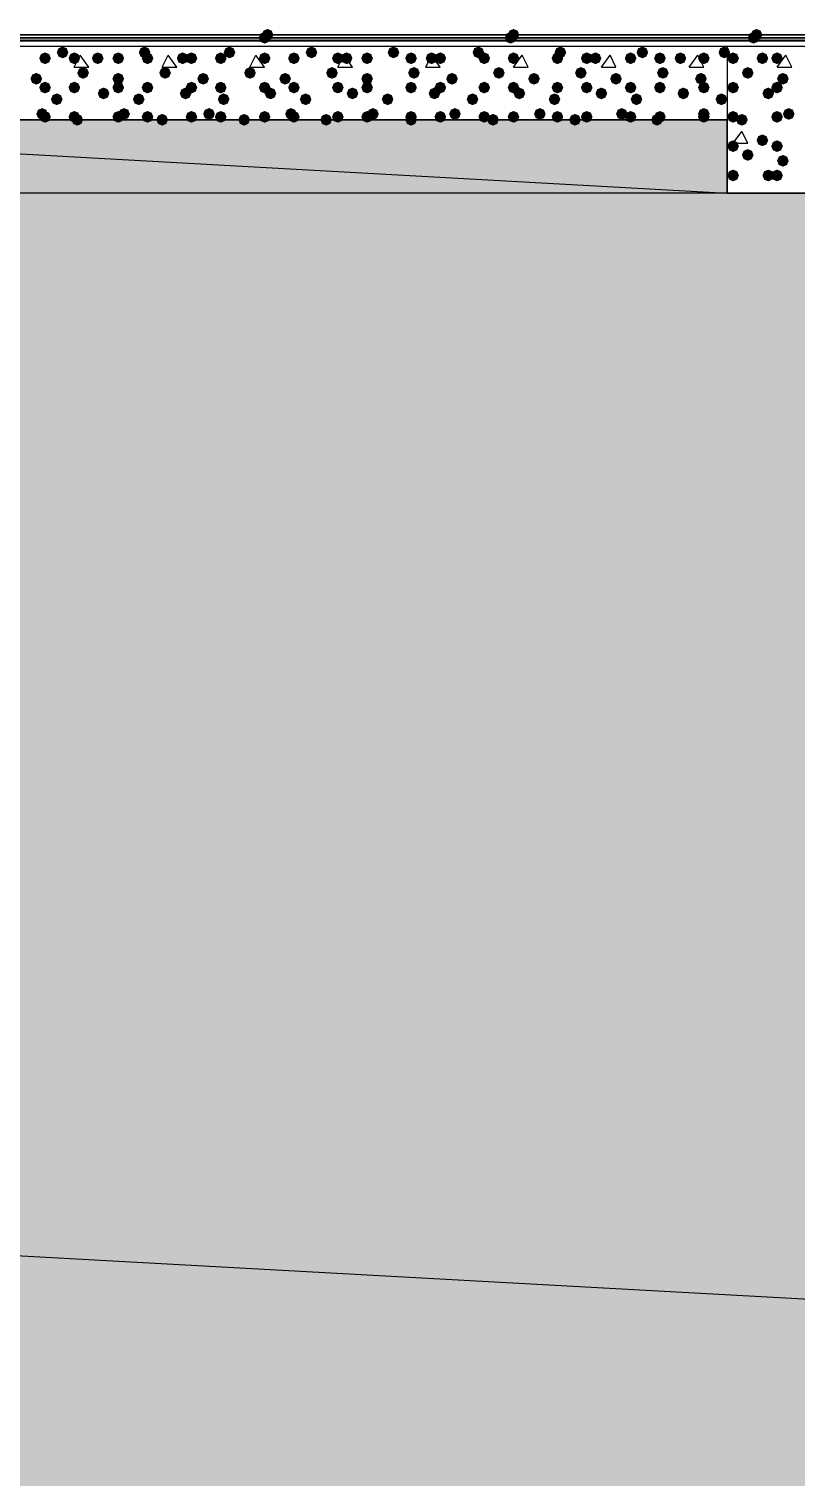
# Model space of a CAD drawing. Header units: millimetres. Extents: x 0 to 420, y 0 to 297.
# Drawn here: x 311.93 to 323.02, y 205.52 to 226.44 of the extents above; entities that cross this region are included whole.
import ezdxf

# ---------------------------------------------------------------- set-up
doc = ezdxf.new("R2010")
doc.units = ezdxf.units.MM
doc.layers.get('0').update_dxf_attribs({"linetype": 'CONTINUOUS'})

msp = doc.modelspace()

# ---------------------------------------------------------------- hatches: boundary and pattern name
at = {"true_color": 0x0000fe}
for points in [[(315.425667, 226.314), (315.400796, 226.254204), (315.341, 226.229333), (315.281204, 226.254204), (315.256333, 226.314), (315.281204, 226.373796), (315.341, 226.398667), (315.400796, 226.373796)], [(315.425667, 226.314), (315.400796, 226.254204), (315.341, 226.229333), (315.281204, 226.254204), (315.256333, 226.314), (315.281204, 226.373796), (315.341, 226.398667), (315.400796, 226.373796)], [(315.425667, 226.314), (315.400796, 226.254204), (315.341, 226.229333), (315.281204, 226.254204), (315.256333, 226.314), (315.281204, 226.373796), (315.341, 226.398667), (315.400796, 226.373796)], [(315.468, 226.356333), (315.443129, 226.296537), (315.383333, 226.271667), (315.323538, 226.296537), (315.298667, 226.356333), (315.323537, 226.416129), (315.383333, 226.441), (315.443129, 226.416129)], [(318.981667, 226.314), (318.956796, 226.254204), (318.897, 226.229333), (318.837204, 226.254204), (318.812333, 226.314), (318.837204, 226.373796), (318.897, 226.398667), (318.956796, 226.373796)], [(318.981667, 226.314), (318.956796, 226.254204), (318.897, 226.229333), (318.837204, 226.254204), (318.812333, 226.314), (318.837204, 226.373796), (318.897, 226.398667), (318.956796, 226.373796)], [(318.981667, 226.314), (318.956796, 226.254204), (318.897, 226.229333), (318.837204, 226.254204), (318.812333, 226.314), (318.837204, 226.373796), (318.897, 226.398667), (318.956796, 226.373796)], [(319.024, 226.356333), (318.999129, 226.296537), (318.939333, 226.271667), (318.879537, 226.296537), (318.854667, 226.356333), (318.879537, 226.416129), (318.939333, 226.441), (318.999129, 226.416129)], [(322.495333, 226.314), (322.470463, 226.254204), (322.410667, 226.229333), (322.350871, 226.254204), (322.326, 226.314), (322.350871, 226.373796), (322.410667, 226.398667), (322.470462, 226.373796)], [(322.495333, 226.314), (322.470463, 226.254204), (322.410667, 226.229333), (322.350871, 226.254204), (322.326, 226.314), (322.350871, 226.373796), (322.410667, 226.398667), (322.470462, 226.373796)], [(322.495333, 226.314), (322.470463, 226.254204), (322.410667, 226.229333), (322.350871, 226.254204), (322.326, 226.314), (322.350871, 226.373796), (322.410667, 226.398667), (322.470462, 226.373796)], [(322.537667, 226.356333), (322.512796, 226.296537), (322.453, 226.271667), (322.393204, 226.296537), (322.368333, 226.356333), (322.393204, 226.416129), (322.453, 226.441), (322.512796, 226.416129)]]:
    msp.add_hatch(color=0, dxfattribs=at).paths.add_polyline_path(points, flags=0)
at = {"true_color": 0x000007}
h = msp.add_hatch(color=0, dxfattribs=at)
h.paths.add_polyline_path([(32.342667, 226.271667), (32.342667, 226.314)], flags=0)
h.paths.add_polyline_path([(32.342667, 226.271667), (32.342667, 226.314), (380.788333, 226.271667)], flags=0)
h.paths.add_polyline_path([(32.342667, 226.314), (380.788333, 226.271667), (380.788333, 226.314)], flags=0)
at = {"true_color": 0x000008}
for points in [[(312.504667, 226.102333), (312.479796, 226.042537), (312.42, 226.017667), (312.360204, 226.042537), (312.335333, 226.102333), (312.360204, 226.162129), (312.42, 226.187), (312.479796, 226.162129)], [(313.69, 226.102333), (313.665129, 226.042537), (313.605333, 226.017667), (313.545538, 226.042537), (313.520667, 226.102333), (313.545537, 226.162129), (313.605333, 226.187), (313.665129, 226.162129)], [(314.917667, 226.102333), (314.892796, 226.042537), (314.833, 226.017667), (314.773204, 226.042537), (314.748333, 226.102333), (314.773204, 226.162129), (314.833, 226.187), (314.892796, 226.162129)], [(316.103, 226.102333), (316.078129, 226.042537), (316.018333, 226.017667), (315.958538, 226.042537), (315.933667, 226.102333), (315.958537, 226.162129), (316.018333, 226.187), (316.078129, 226.162129)], [(317.288333, 226.102333), (317.263462, 226.042537), (317.203667, 226.017667), (317.143871, 226.042537), (317.119, 226.102333), (317.143871, 226.162129), (317.203667, 226.187), (317.263462, 226.162129)], [(318.516, 226.102333), (318.491129, 226.042537), (318.431333, 226.017667), (318.371537, 226.042537), (318.346667, 226.102333), (318.371537, 226.162129), (318.431333, 226.187), (318.491129, 226.162129)], [(319.701333, 226.102333), (319.676462, 226.042537), (319.616667, 226.017667), (319.556871, 226.042537), (319.532, 226.102333), (319.556871, 226.162129), (319.616667, 226.187), (319.676462, 226.162129)], [(320.886667, 226.102333), (320.861796, 226.042537), (320.802, 226.017667), (320.742204, 226.042537), (320.717333, 226.102333), (320.742204, 226.162129), (320.802, 226.187), (320.861796, 226.162129)], [(322.072, 226.102333), (322.047129, 226.042537), (321.987333, 226.017667), (321.927538, 226.042537), (321.902667, 226.102333), (321.927537, 226.162129), (321.987333, 226.187), (322.047129, 226.162129)], [(312.250667, 226.017667), (312.225796, 225.957871), (312.166, 225.933), (312.106204, 225.957871), (312.081333, 226.017667), (312.106204, 226.077462), (312.166, 226.102333), (312.225796, 226.077463)], [(312.674, 226.017667), (312.649129, 225.957871), (312.589333, 225.933), (312.529537, 225.957871), (312.504667, 226.017667), (312.529537, 226.077462), (312.589333, 226.102333), (312.649129, 226.077463)], [(313.012667, 226.017667), (312.987796, 225.957871), (312.928, 225.933), (312.868204, 225.957871), (312.843333, 226.017667), (312.868204, 226.077462), (312.928, 226.102333), (312.987796, 226.077463)], [(313.309, 226.017667), (313.284129, 225.957871), (313.224333, 225.933), (313.164537, 225.957871), (313.139667, 226.017667), (313.164537, 226.077462), (313.224333, 226.102333), (313.284129, 226.077463)], [(313.732333, 226.017667), (313.707462, 225.957871), (313.647667, 225.933), (313.587871, 225.957871), (313.563, 226.017667), (313.587871, 226.077462), (313.647667, 226.102333), (313.707462, 226.077463)], [(314.240333, 226.017667), (314.215463, 225.957871), (314.155667, 225.933), (314.095871, 225.957871), (314.071, 226.017667), (314.095871, 226.077462), (314.155667, 226.102333), (314.215462, 226.077463)], [(314.367333, 226.017667), (314.342462, 225.957871), (314.282667, 225.933), (314.222871, 225.957871), (314.198, 226.017667), (314.222871, 226.077462), (314.282667, 226.102333), (314.342462, 226.077463)], [(314.790667, 226.017667), (314.765796, 225.957871), (314.706, 225.933), (314.646204, 225.957871), (314.621333, 226.017667), (314.646204, 226.077462), (314.706, 226.102333), (314.765796, 226.077463)], [(315.425667, 226.017667), (315.400796, 225.957871), (315.341, 225.933), (315.281204, 225.957871), (315.256333, 226.017667), (315.281204, 226.077462), (315.341, 226.102333), (315.400796, 226.077463)], [(315.425667, 226.017667), (315.400796, 225.957871), (315.341, 225.933), (315.281204, 225.957871), (315.256333, 226.017667), (315.281204, 226.077462), (315.341, 226.102333), (315.400796, 226.077463)], [(315.849, 226.017667), (315.824129, 225.957871), (315.764333, 225.933), (315.704538, 225.957871), (315.679667, 226.017667), (315.704537, 226.077462), (315.764333, 226.102333), (315.824129, 226.077463)], [(316.484, 226.017667), (316.459129, 225.957871), (316.399333, 225.933), (316.339538, 225.957871), (316.314667, 226.017667), (316.339537, 226.077462), (316.399333, 226.102333), (316.459129, 226.077463)], [(316.611, 226.017667), (316.586129, 225.957871), (316.526333, 225.933), (316.466537, 225.957871), (316.441667, 226.017667), (316.466537, 226.077462), (316.526333, 226.102333), (316.586129, 226.077463)], [(316.907333, 226.017667), (316.882462, 225.957871), (316.822667, 225.933), (316.762871, 225.957871), (316.738, 226.017667), (316.762871, 226.077462), (316.822667, 226.102333), (316.882462, 226.077463)], [(317.542333, 226.017667), (317.517462, 225.957871), (317.457667, 225.933), (317.397871, 225.957871), (317.373, 226.017667), (317.397871, 226.077462), (317.457667, 226.102333), (317.517462, 226.077463)], [(317.838667, 226.017667), (317.813796, 225.957871), (317.754, 225.933), (317.694204, 225.957871), (317.669333, 226.017667), (317.694204, 226.077462), (317.754, 226.102333), (317.813796, 226.077463)], [(317.965667, 226.017667), (317.940796, 225.957871), (317.881, 225.933), (317.821204, 225.957871), (317.796333, 226.017667), (317.821204, 226.077462), (317.881, 226.102333), (317.940796, 226.077463)], [(318.600667, 226.017667), (318.575796, 225.957871), (318.516, 225.933), (318.456204, 225.957871), (318.431333, 226.017667), (318.456204, 226.077462), (318.516, 226.102333), (318.575796, 226.077463)], [(319.024, 226.017667), (318.999129, 225.957871), (318.939333, 225.933), (318.879537, 225.957871), (318.854667, 226.017667), (318.879537, 226.077462), (318.939333, 226.102333), (318.999129, 226.077463)], [(319.024, 226.017667), (318.999129, 225.957871), (318.939333, 225.933), (318.879537, 225.957871), (318.854667, 226.017667), (318.879537, 226.077462), (318.939333, 226.102333), (318.999129, 226.077463)], [(319.659, 226.017667), (319.634129, 225.957871), (319.574333, 225.933), (319.514537, 225.957871), (319.489667, 226.017667), (319.514537, 226.077462), (319.574333, 226.102333), (319.634129, 226.077463)], [(320.082333, 226.017667), (320.057462, 225.957871), (319.997667, 225.933), (319.937871, 225.957871), (319.913, 226.017667), (319.937871, 226.077462), (319.997667, 226.102333), (320.057462, 226.077463)], [(320.209333, 226.017667), (320.184463, 225.957871), (320.124667, 225.933), (320.064871, 225.957871), (320.04, 226.017667), (320.064871, 226.077462), (320.124667, 226.102333), (320.184462, 226.077463)], [(320.717333, 226.017667), (320.692462, 225.957871), (320.632667, 225.933), (320.572871, 225.957871), (320.548, 226.017667), (320.572871, 226.077462), (320.632667, 226.102333), (320.692462, 226.077463)], [(321.140667, 226.017667), (321.115796, 225.957871), (321.056, 225.933), (320.996204, 225.957871), (320.971333, 226.017667), (320.996204, 226.077462), (321.056, 226.102333), (321.115796, 226.077463)], [(321.437, 226.017667), (321.412129, 225.957871), (321.352333, 225.933), (321.292537, 225.957871), (321.267667, 226.017667), (321.292537, 226.077462), (321.352333, 226.102333), (321.412129, 226.077463)], [(321.775667, 226.017667), (321.750796, 225.957871), (321.691, 225.933), (321.631204, 225.957871), (321.606333, 226.017667), (321.631204, 226.077462), (321.691, 226.102333), (321.750796, 226.077463)], [(312.123667, 225.721333), (312.098796, 225.661537), (312.039, 225.636667), (311.979204, 225.661537), (311.954333, 225.721333), (311.979204, 225.781129), (312.039, 225.806), (312.098796, 225.781129)], [(312.801, 225.806), (312.776129, 225.746204), (312.716333, 225.721333), (312.656538, 225.746204), (312.631667, 225.806), (312.656537, 225.865796), (312.716333, 225.890667), (312.776129, 225.865796)], [(313.309, 225.721333), (313.284129, 225.661537), (313.224333, 225.636667), (313.164537, 225.661537), (313.139667, 225.721333), (313.164537, 225.781129), (313.224333, 225.806), (313.284129, 225.781129)], [(313.986333, 225.806), (313.961462, 225.746204), (313.901667, 225.721333), (313.841871, 225.746204), (313.817, 225.806), (313.841871, 225.865796), (313.901667, 225.890667), (313.961462, 225.865796)], [(314.536667, 225.721333), (314.511796, 225.661537), (314.452, 225.636667), (314.392204, 225.661537), (314.367333, 225.721333), (314.392204, 225.781129), (314.452, 225.806), (314.511796, 225.781129)], [(315.214, 225.806), (315.189129, 225.746204), (315.129333, 225.721333), (315.069537, 225.746204), (315.044667, 225.806), (315.069537, 225.865796), (315.129333, 225.890667), (315.189129, 225.865796)], [(315.722, 225.721333), (315.697129, 225.661537), (315.637333, 225.636667), (315.577538, 225.661537), (315.552667, 225.721333), (315.577537, 225.781129), (315.637333, 225.806), (315.697129, 225.781129)], [(316.399333, 225.806), (316.374462, 225.746204), (316.314667, 225.721333), (316.254871, 225.746204), (316.23, 225.806), (316.254871, 225.865796), (316.314667, 225.890667), (316.374462, 225.865796)], [(316.907333, 225.721333), (316.882462, 225.661537), (316.822667, 225.636667), (316.762871, 225.661537), (316.738, 225.721333), (316.762871, 225.781129), (316.822667, 225.806), (316.882462, 225.781129)], [(317.584667, 225.806), (317.559796, 225.746204), (317.5, 225.721333), (317.440204, 225.746204), (317.415333, 225.806), (317.440204, 225.865796), (317.5, 225.890667), (317.559796, 225.865796)], [(318.135, 225.721333), (318.110129, 225.661537), (318.050333, 225.636667), (317.990538, 225.661537), (317.965667, 225.721333), (317.990537, 225.781129), (318.050333, 225.806), (318.110129, 225.781129)], [(318.812333, 225.806), (318.787462, 225.746204), (318.727667, 225.721333), (318.667871, 225.746204), (318.643, 225.806), (318.667871, 225.865796), (318.727667, 225.890667), (318.787462, 225.865796)], [(319.320333, 225.721333), (319.295462, 225.661537), (319.235667, 225.636667), (319.175871, 225.661537), (319.151, 225.721333), (319.175871, 225.781129), (319.235667, 225.806), (319.295462, 225.781129)], [(319.997667, 225.806), (319.972796, 225.746204), (319.913, 225.721333), (319.853204, 225.746204), (319.828333, 225.806), (319.853204, 225.865796), (319.913, 225.890667), (319.972796, 225.865796)], [(320.505667, 225.721333), (320.480796, 225.661537), (320.421, 225.636667), (320.361204, 225.661537), (320.336333, 225.721333), (320.361204, 225.781129), (320.421, 225.806), (320.480796, 225.781129)], [(321.183, 225.806), (321.158129, 225.746204), (321.098333, 225.721333), (321.038537, 225.746204), (321.013667, 225.806), (321.038537, 225.865796), (321.098333, 225.890667), (321.158129, 225.865796)], [(321.733333, 225.721333), (321.708463, 225.661537), (321.648667, 225.636667), (321.588871, 225.661537), (321.564, 225.721333), (321.588871, 225.781129), (321.648667, 225.806), (321.708462, 225.781129)], [(312.250667, 225.594333), (312.225796, 225.534538), (312.166, 225.509667), (312.106204, 225.534538), (312.081333, 225.594333), (312.106204, 225.654129), (312.166, 225.679), (312.225796, 225.654129)], [(312.674, 225.594333), (312.649129, 225.534538), (312.589333, 225.509667), (312.529537, 225.534538), (312.504667, 225.594333), (312.529537, 225.654129), (312.589333, 225.679), (312.649129, 225.654129)], [(313.097333, 225.509667), (313.072462, 225.449871), (313.012667, 225.425), (312.952871, 225.449871), (312.928, 225.509667), (312.952871, 225.569462), (313.012667, 225.594333), (313.072462, 225.569463)], [(313.309, 225.594333), (313.284129, 225.534538), (313.224333, 225.509667), (313.164537, 225.534538), (313.139667, 225.594333), (313.164537, 225.654129), (313.224333, 225.679), (313.284129, 225.654129)], [(313.732333, 225.594333), (313.707462, 225.534538), (313.647667, 225.509667), (313.587871, 225.534538), (313.563, 225.594333), (313.587871, 225.654129), (313.647667, 225.679), (313.707462, 225.654129)], [(314.282667, 225.509667), (314.257796, 225.449871), (314.198, 225.425), (314.138204, 225.449871), (314.113333, 225.509667), (314.138204, 225.569462), (314.198, 225.594333), (314.257796, 225.569463)], [(314.367333, 225.594333), (314.342462, 225.534538), (314.282667, 225.509667), (314.222871, 225.534538), (314.198, 225.594333), (314.222871, 225.654129), (314.282667, 225.679), (314.342462, 225.654129)], [(314.790667, 225.594333), (314.765796, 225.534538), (314.706, 225.509667), (314.646204, 225.534538), (314.621333, 225.594333), (314.646204, 225.654129), (314.706, 225.679), (314.765796, 225.654129)], [(315.425667, 225.594333), (315.400796, 225.534538), (315.341, 225.509667), (315.281204, 225.534538), (315.256333, 225.594333), (315.281204, 225.654129), (315.341, 225.679), (315.400796, 225.654129)], [(315.510333, 225.509667), (315.485463, 225.449871), (315.425667, 225.425), (315.365871, 225.449871), (315.341, 225.509667), (315.365871, 225.569462), (315.425667, 225.594333), (315.485462, 225.569463)], [(315.849, 225.594333), (315.824129, 225.534538), (315.764333, 225.509667), (315.704538, 225.534538), (315.679667, 225.594333), (315.704537, 225.654129), (315.764333, 225.679), (315.824129, 225.654129)], [(316.484, 225.594333), (316.459129, 225.534538), (316.399333, 225.509667), (316.339538, 225.534538), (316.314667, 225.594333), (316.339537, 225.654129), (316.399333, 225.679), (316.459129, 225.654129)], [(316.695667, 225.509667), (316.670796, 225.449871), (316.611, 225.425), (316.551204, 225.449871), (316.526333, 225.509667), (316.551204, 225.569462), (316.611, 225.594333), (316.670796, 225.569463)], [(316.907333, 225.594333), (316.882462, 225.534538), (316.822667, 225.509667), (316.762871, 225.534538), (316.738, 225.594333), (316.762871, 225.654129), (316.822667, 225.679), (316.882462, 225.654129)], [(317.542333, 225.594333), (317.517462, 225.534538), (317.457667, 225.509667), (317.397871, 225.534538), (317.373, 225.594333), (317.397871, 225.654129), (317.457667, 225.679), (317.517462, 225.654129)], [(317.881, 225.509667), (317.856129, 225.449871), (317.796333, 225.425), (317.736537, 225.449871), (317.711667, 225.509667), (317.736537, 225.569462), (317.796333, 225.594333), (317.856129, 225.569463)], [(317.965667, 225.594333), (317.940796, 225.534538), (317.881, 225.509667), (317.821204, 225.534538), (317.796333, 225.594333), (317.821204, 225.654129), (317.881, 225.679), (317.940796, 225.654129)], [(318.600667, 225.594333), (318.575796, 225.534538), (318.516, 225.509667), (318.456204, 225.534538), (318.431333, 225.594333), (318.456204, 225.654129), (318.516, 225.679), (318.575796, 225.654129)], [(319.024, 225.594333), (318.999129, 225.534538), (318.939333, 225.509667), (318.879537, 225.534538), (318.854667, 225.594333), (318.879537, 225.654129), (318.939333, 225.679), (318.999129, 225.654129)], [(319.108667, 225.509667), (319.083796, 225.449871), (319.024, 225.425), (318.964204, 225.449871), (318.939333, 225.509667), (318.964204, 225.569462), (319.024, 225.594333), (319.083796, 225.569463)], [(319.659, 225.594333), (319.634129, 225.534538), (319.574333, 225.509667), (319.514537, 225.534538), (319.489667, 225.594333), (319.514537, 225.654129), (319.574333, 225.679), (319.634129, 225.654129)], [(320.082333, 225.594333), (320.057462, 225.534538), (319.997667, 225.509667), (319.937871, 225.534538), (319.913, 225.594333), (319.937871, 225.654129), (319.997667, 225.679), (320.057462, 225.654129)], [(320.294, 225.509667), (320.269129, 225.449871), (320.209333, 225.425), (320.149537, 225.449871), (320.124667, 225.509667), (320.149537, 225.569462), (320.209333, 225.594333), (320.269129, 225.569463)], [(320.717333, 225.594333), (320.692462, 225.534538), (320.632667, 225.509667), (320.572871, 225.534538), (320.548, 225.594333), (320.572871, 225.654129), (320.632667, 225.679), (320.692462, 225.654129)], [(321.140667, 225.594333), (321.115796, 225.534538), (321.056, 225.509667), (320.996204, 225.534538), (320.971333, 225.594333), (320.996204, 225.654129), (321.056, 225.679), (321.115796, 225.654129)], [(321.479333, 225.509667), (321.454462, 225.449871), (321.394667, 225.425), (321.334871, 225.449871), (321.31, 225.509667), (321.334871, 225.569462), (321.394667, 225.594333), (321.454462, 225.569463)], [(321.775667, 225.594333), (321.750796, 225.534538), (321.691, 225.509667), (321.631204, 225.534538), (321.606333, 225.594333), (321.631204, 225.654129), (321.691, 225.679), (321.750796, 225.654129)], [(312.42, 225.425), (312.395129, 225.365204), (312.335333, 225.340333), (312.275538, 225.365204), (312.250667, 225.425), (312.275537, 225.484796), (312.335333, 225.509667), (312.395129, 225.484796)], [(313.605333, 225.425), (313.580462, 225.365204), (313.520667, 225.340333), (313.460871, 225.365204), (313.436, 225.425), (313.460871, 225.484796), (313.520667, 225.509667), (313.580462, 225.484796)], [(314.833, 225.425), (314.808129, 225.365204), (314.748333, 225.340333), (314.688538, 225.365204), (314.663667, 225.425), (314.688537, 225.484796), (314.748333, 225.509667), (314.808129, 225.484796)], [(316.018333, 225.425), (315.993462, 225.365204), (315.933667, 225.340333), (315.873871, 225.365204), (315.849, 225.425), (315.873871, 225.484796), (315.933667, 225.509667), (315.993462, 225.484796)], [(317.203667, 225.425), (317.178796, 225.365204), (317.119, 225.340333), (317.059204, 225.365204), (317.034333, 225.425), (317.059204, 225.484796), (317.119, 225.509667), (317.178796, 225.484796)], [(318.431333, 225.425), (318.406462, 225.365204), (318.346667, 225.340333), (318.286871, 225.365204), (318.262, 225.425), (318.286871, 225.484796), (318.346667, 225.509667), (318.406462, 225.484796)], [(319.616667, 225.425), (319.591796, 225.365204), (319.532, 225.340333), (319.472204, 225.365204), (319.447333, 225.425), (319.472204, 225.484796), (319.532, 225.509667), (319.591796, 225.484796)], [(320.802, 225.425), (320.777129, 225.365204), (320.717333, 225.340333), (320.657537, 225.365204), (320.632667, 225.425), (320.657537, 225.484796), (320.717333, 225.509667), (320.777129, 225.484796)], [(322.029667, 225.425), (322.004796, 225.365204), (321.945, 225.340333), (321.885204, 225.365204), (321.860333, 225.425), (321.885204, 225.484796), (321.945, 225.509667), (322.004796, 225.484796)], [(312.208333, 225.213333), (312.183463, 225.153537), (312.123667, 225.128667), (312.063871, 225.153537), (312.039, 225.213333), (312.063871, 225.273129), (312.123667, 225.298), (312.183462, 225.273129)], [(312.250667, 225.171), (312.225796, 225.111204), (312.166, 225.086333), (312.106204, 225.111204), (312.081333, 225.171), (312.106204, 225.230796), (312.166, 225.255667), (312.225796, 225.230796)], [(312.674, 225.171), (312.649129, 225.111204), (312.589333, 225.086333), (312.529537, 225.111204), (312.504667, 225.171), (312.529537, 225.230796), (312.589333, 225.255667), (312.649129, 225.230796)], [(312.716333, 225.128667), (312.691462, 225.068871), (312.631667, 225.044), (312.571871, 225.068871), (312.547, 225.128667), (312.571871, 225.188462), (312.631667, 225.213333), (312.691462, 225.188463)], [(313.309, 225.171), (313.284129, 225.111204), (313.224333, 225.086333), (313.164537, 225.111204), (313.139667, 225.171), (313.164537, 225.230796), (313.224333, 225.255667), (313.284129, 225.230796)], [(313.393667, 225.213333), (313.368796, 225.153537), (313.309, 225.128667), (313.249204, 225.153537), (313.224333, 225.213333), (313.249204, 225.273129), (313.309, 225.298), (313.368796, 225.273129)], [(313.732333, 225.171), (313.707462, 225.111204), (313.647667, 225.086333), (313.587871, 225.111204), (313.563, 225.171), (313.587871, 225.230796), (313.647667, 225.255667), (313.707462, 225.230796)], [(313.944, 225.128667), (313.919129, 225.068871), (313.859333, 225.044), (313.799537, 225.068871), (313.774667, 225.128667), (313.799537, 225.188462), (313.859333, 225.213333), (313.919129, 225.188463)], [(314.367333, 225.171), (314.342462, 225.111204), (314.282667, 225.086333), (314.222871, 225.111204), (314.198, 225.171), (314.222871, 225.230796), (314.282667, 225.255667), (314.342462, 225.230796)], [(314.621333, 225.213333), (314.596462, 225.153537), (314.536667, 225.128667), (314.476871, 225.153537), (314.452, 225.213333), (314.476871, 225.273129), (314.536667, 225.298), (314.596462, 225.273129)], [(314.790667, 225.171), (314.765796, 225.111204), (314.706, 225.086333), (314.646204, 225.111204), (314.621333, 225.171), (314.646204, 225.230796), (314.706, 225.255667), (314.765796, 225.230796)], [(315.129333, 225.128667), (315.104462, 225.068871), (315.044667, 225.044), (314.984871, 225.068871), (314.96, 225.128667), (314.984871, 225.188462), (315.044667, 225.213333), (315.104462, 225.188463)], [(315.425667, 225.171), (315.400796, 225.111204), (315.341, 225.086333), (315.281204, 225.111204), (315.256333, 225.171), (315.281204, 225.230796), (315.341, 225.255667), (315.400796, 225.230796)], [(315.806667, 225.213333), (315.781796, 225.153537), (315.722, 225.128667), (315.662204, 225.153537), (315.637333, 225.213333), (315.662204, 225.273129), (315.722, 225.298), (315.781796, 225.273129)], [(315.849, 225.171), (315.824129, 225.111204), (315.764333, 225.086333), (315.704538, 225.111204), (315.679667, 225.171), (315.704537, 225.230796), (315.764333, 225.255667), (315.824129, 225.230796)], [(316.314667, 225.128667), (316.289796, 225.068871), (316.23, 225.044), (316.170204, 225.068871), (316.145333, 225.128667), (316.170204, 225.188462), (316.23, 225.213333), (316.289796, 225.188463)], [(316.484, 225.171), (316.459129, 225.111204), (316.399333, 225.086333), (316.339538, 225.111204), (316.314667, 225.171), (316.339537, 225.230796), (316.399333, 225.255667), (316.459129, 225.230796)], [(316.907333, 225.171), (316.882462, 225.111204), (316.822667, 225.086333), (316.762871, 225.111204), (316.738, 225.171), (316.762871, 225.230796), (316.822667, 225.255667), (316.882462, 225.230796)], [(316.992, 225.213333), (316.967129, 225.153537), (316.907333, 225.128667), (316.847538, 225.153537), (316.822667, 225.213333), (316.847537, 225.273129), (316.907333, 225.298), (316.967129, 225.273129)], [(317.542333, 225.171), (317.517462, 225.111204), (317.457667, 225.086333), (317.397871, 225.111204), (317.373, 225.171), (317.397871, 225.230796), (317.457667, 225.255667), (317.517462, 225.230796)], [(317.542333, 225.128667), (317.517462, 225.068871), (317.457667, 225.044), (317.397871, 225.068871), (317.373, 225.128667), (317.397871, 225.188462), (317.457667, 225.213333), (317.517462, 225.188463)], [(317.965667, 225.171), (317.940796, 225.111204), (317.881, 225.086333), (317.821204, 225.111204), (317.796333, 225.171), (317.821204, 225.230796), (317.881, 225.255667), (317.940796, 225.230796)], [(318.177333, 225.213333), (318.152462, 225.153537), (318.092667, 225.128667), (318.032871, 225.153537), (318.008, 225.213333), (318.032871, 225.273129), (318.092667, 225.298), (318.152462, 225.273129)], [(318.600667, 225.171), (318.575796, 225.111204), (318.516, 225.086333), (318.456204, 225.111204), (318.431333, 225.171), (318.456204, 225.230796), (318.516, 225.255667), (318.575796, 225.230796)], [(318.727667, 225.128667), (318.702796, 225.068871), (318.643, 225.044), (318.583204, 225.068871), (318.558333, 225.128667), (318.583204, 225.188462), (318.643, 225.213333), (318.702796, 225.188463)], [(319.024, 225.171), (318.999129, 225.111204), (318.939333, 225.086333), (318.879537, 225.111204), (318.854667, 225.171), (318.879537, 225.230796), (318.939333, 225.255667), (318.999129, 225.230796)], [(319.405, 225.213333), (319.380129, 225.153537), (319.320333, 225.128667), (319.260538, 225.153537), (319.235667, 225.213333), (319.260537, 225.273129), (319.320333, 225.298), (319.380129, 225.273129)], [(319.659, 225.171), (319.634129, 225.111204), (319.574333, 225.086333), (319.514537, 225.111204), (319.489667, 225.171), (319.514537, 225.230796), (319.574333, 225.255667), (319.634129, 225.230796)], [(319.913, 225.128667), (319.888129, 225.068871), (319.828333, 225.044), (319.768537, 225.068871), (319.743667, 225.128667), (319.768537, 225.188462), (319.828333, 225.213333), (319.888129, 225.188463)], [(320.082333, 225.171), (320.057462, 225.111204), (319.997667, 225.086333), (319.937871, 225.111204), (319.913, 225.171), (319.937871, 225.230796), (319.997667, 225.255667), (320.057462, 225.230796)], [(320.590333, 225.213333), (320.565462, 225.153537), (320.505667, 225.128667), (320.445871, 225.153537), (320.421, 225.213333), (320.445871, 225.273129), (320.505667, 225.298), (320.565462, 225.273129)], [(320.717333, 225.171), (320.692462, 225.111204), (320.632667, 225.086333), (320.572871, 225.111204), (320.548, 225.171), (320.572871, 225.230796), (320.632667, 225.255667), (320.692462, 225.230796)], [(321.098333, 225.128667), (321.073463, 225.068871), (321.013667, 225.044), (320.953871, 225.068871), (320.929, 225.128667), (320.953871, 225.188462), (321.013667, 225.213333), (321.073462, 225.188463)], [(321.140667, 225.171), (321.115796, 225.111204), (321.056, 225.086333), (320.996204, 225.111204), (320.971333, 225.171), (320.996204, 225.230796), (321.056, 225.255667), (321.115796, 225.230796)], [(321.775667, 225.213333), (321.750796, 225.153537), (321.691, 225.128667), (321.631204, 225.153537), (321.606333, 225.213333), (321.631204, 225.273129), (321.691, 225.298), (321.750796, 225.273129)], [(321.775667, 225.171), (321.750796, 225.111204), (321.691, 225.086333), (321.631204, 225.111204), (321.606333, 225.171), (321.631204, 225.230796), (321.691, 225.255667), (321.750796, 225.230796)]]:
    msp.add_hatch(color=0, dxfattribs=at).paths.add_polyline_path(points, flags=0)
at = {"true_color": 0x000007}
for points in [[(322.199, 226.017667), (322.174129, 225.957871), (322.114333, 225.933), (322.054537, 225.957871), (322.029667, 226.017667), (322.054537, 226.077462), (322.114333, 226.102333), (322.174129, 226.077463)], [(322.622333, 226.017667), (322.597462, 225.957871), (322.537667, 225.933), (322.477871, 225.957871), (322.453, 226.017667), (322.477871, 226.077462), (322.537667, 226.102333), (322.597462, 226.077463)], [(322.834, 226.017667), (322.809129, 225.957871), (322.749333, 225.933), (322.689537, 225.957871), (322.664667, 226.017667), (322.689537, 226.077462), (322.749333, 226.102333), (322.809129, 226.077463)], [(322.410667, 225.806), (322.385796, 225.746204), (322.326, 225.721333), (322.266204, 225.746204), (322.241333, 225.806), (322.266204, 225.865796), (322.326, 225.890667), (322.385796, 225.865796)], [(322.918667, 225.721333), (322.893796, 225.661537), (322.834, 225.636667), (322.774204, 225.661537), (322.749333, 225.721333), (322.774204, 225.781129), (322.834, 225.806), (322.893796, 225.781129)], [(322.199, 225.594333), (322.174129, 225.534538), (322.114333, 225.509667), (322.054537, 225.534538), (322.029667, 225.594333), (322.054537, 225.654129), (322.114333, 225.679), (322.174129, 225.654129)], [(322.707, 225.509667), (322.682129, 225.449871), (322.622333, 225.425), (322.562538, 225.449871), (322.537667, 225.509667), (322.562537, 225.569462), (322.622333, 225.594333), (322.682129, 225.569463)], [(322.834, 225.594333), (322.809129, 225.534538), (322.749333, 225.509667), (322.689537, 225.534538), (322.664667, 225.594333), (322.689537, 225.654129), (322.749333, 225.679), (322.809129, 225.654129)], [(322.199, 225.171), (322.174129, 225.111204), (322.114333, 225.086333), (322.054537, 225.111204), (322.029667, 225.171), (322.054537, 225.230796), (322.114333, 225.255667), (322.174129, 225.230796)], [(322.326, 225.128667), (322.301129, 225.068871), (322.241333, 225.044), (322.181537, 225.068871), (322.156667, 225.128667), (322.181537, 225.188462), (322.241333, 225.213333), (322.301129, 225.188463)], [(322.834, 225.171), (322.809129, 225.111204), (322.749333, 225.086333), (322.689537, 225.111204), (322.664667, 225.171), (322.689537, 225.230796), (322.749333, 225.255667), (322.809129, 225.230796)], [(323.003333, 225.213333), (322.978462, 225.153537), (322.918667, 225.128667), (322.858871, 225.153537), (322.834, 225.213333), (322.858871, 225.273129), (322.918667, 225.298), (322.978462, 225.273129)], [(322.622333, 224.832333), (322.597462, 224.772537), (322.537667, 224.747667), (322.477871, 224.772537), (322.453, 224.832333), (322.477871, 224.892129), (322.537667, 224.917), (322.597462, 224.892129)], [(322.199, 224.747667), (322.174129, 224.687871), (322.114333, 224.663), (322.054537, 224.687871), (322.029667, 224.747667), (322.054537, 224.807462), (322.114333, 224.832333), (322.174129, 224.807463)], [(322.410667, 224.620667), (322.385796, 224.560871), (322.326, 224.536), (322.266204, 224.560871), (322.241333, 224.620667), (322.266204, 224.680462), (322.326, 224.705333), (322.385796, 224.680463)], [(322.834, 224.747667), (322.809129, 224.687871), (322.749333, 224.663), (322.689537, 224.687871), (322.664667, 224.747667), (322.689537, 224.807462), (322.749333, 224.832333), (322.809129, 224.807463)], [(322.918667, 224.536), (322.893796, 224.476204), (322.834, 224.451333), (322.774204, 224.476204), (322.749333, 224.536), (322.774204, 224.595796), (322.834, 224.620667), (322.893796, 224.595796)], [(322.199, 224.324333), (322.174129, 224.264537), (322.114333, 224.239667), (322.054537, 224.264537), (322.029667, 224.324333), (322.054537, 224.384129), (322.114333, 224.409), (322.174129, 224.384129)], [(322.707, 224.324333), (322.682129, 224.264537), (322.622333, 224.239667), (322.562538, 224.264537), (322.537667, 224.324333), (322.562537, 224.384129), (322.622333, 224.409), (322.682129, 224.384129)], [(322.834, 224.324333), (322.809129, 224.264537), (322.749333, 224.239667), (322.689537, 224.264537), (322.664667, 224.324333), (322.689537, 224.384129), (322.749333, 224.409), (322.809129, 224.384129)]]:
    msp.add_hatch(color=0, dxfattribs=at).paths.add_polyline_path(points, flags=0)
at = {"true_color": 0x000008}
h = msp.add_hatch(color=0, dxfattribs=at)
h.paths.add_polyline_path([(322.029667, 225.128667), (302.979667, 225.128667), (322.029667, 224.070333)], flags=0)
h.paths.add_polyline_path([(302.979667, 225.128667), (322.029667, 224.070333), (302.979667, 224.070333)], flags=0)
h = msp.add_hatch(color=0, dxfattribs=at)
h.paths.add_polyline_path([(379.603, 224.070333), (33.528, 224.070333), (379.603, 204.978)], flags=0)
h.paths.add_polyline_path([(33.528, 224.070333), (379.603, 204.978), (33.528, 204.978)], flags=0)

# ---------------------------------------------------------------- linework, layer by layer
at = {"color": 0, "true_color": 0x000007}
for points in [[(32.300333, 226.356333), (380.788333, 226.356333), (32.300333, 226.314), (380.788333, 226.314)], [(380.788333, 226.356333), (32.300333, 226.356333), (32.300333, 226.314)], [(380.788333, 226.314), (32.342667, 226.314), (32.300333, 226.314)], [(32.342667, 226.314), (380.788333, 226.314)], [(32.342667, 226.271667), (380.788333, 226.271667)], [(322.029667, 226.187), (302.979667, 226.187)], [(322.749333, 225.890667), (322.876333, 226.06)], [(322.961, 225.890667), (322.876333, 226.06)], [(322.749333, 225.890667), (322.961, 225.890667)], [(302.979667, 225.128667), (322.029667, 225.128667)], [(322.114333, 224.79), (322.241333, 224.959333)], [(322.326, 224.79), (322.241333, 224.959333)], [(322.114333, 224.79), (322.326, 224.79)]]:
    msp.add_lwpolyline(points, dxfattribs=at)
for points in [[(32.342667, 226.314), (380.788333, 226.314)], [(32.342667, 226.271667), (32.342667, 226.314), (380.788333, 226.271667)], [(32.342667, 226.314), (380.788333, 226.271667), (380.788333, 226.314)], [(322.029667, 226.187), (322.029667, 224.070333), (324.146333, 224.070333), (324.146333, 226.187)]]:
    msp.add_lwpolyline(points, close=True, dxfattribs=at)
at = {"color": 0, "true_color": 0x000008}
for points in [[(312.589333, 225.890667), (312.674, 226.06)], [(312.801, 225.890667), (312.674, 226.06)], [(313.859333, 225.890667), (313.944, 226.06)], [(314.071, 225.890667), (313.944, 226.06)], [(315.129333, 225.890667), (315.214, 226.06)], [(315.341, 225.890667), (315.214, 226.06)], [(316.399333, 225.890667), (316.484, 226.06)], [(316.611, 225.890667), (316.484, 226.06)], [(317.669333, 225.890667), (317.754, 226.06)], [(317.881, 225.890667), (317.754, 226.06)], [(318.939333, 225.890667), (319.066333, 226.06)], [(319.151, 225.890667), (319.066333, 226.06)], [(320.209333, 225.890667), (320.336333, 226.06)], [(320.421, 225.890667), (320.336333, 226.06)], [(321.479333, 225.890667), (321.606333, 226.06)], [(321.691, 225.890667), (321.606333, 226.06)], [(312.589333, 225.890667), (312.801, 225.890667)], [(313.859333, 225.890667), (314.071, 225.890667)], [(315.129333, 225.890667), (315.341, 225.890667)], [(316.399333, 225.890667), (316.611, 225.890667)], [(317.669333, 225.890667), (317.881, 225.890667)], [(318.939333, 225.890667), (319.151, 225.890667)], [(320.209333, 225.890667), (320.421, 225.890667)], [(321.479333, 225.890667), (321.691, 225.890667)]]:
    msp.add_lwpolyline(points, dxfattribs=at)
for points in [[(322.029667, 225.128667), (302.979667, 225.128667), (322.029667, 224.070333)], [(302.979667, 225.128667), (322.029667, 224.070333), (302.979667, 224.070333)], [(379.603, 224.070333), (33.528, 224.070333), (379.603, 204.978)], [(33.528, 224.070333), (379.603, 204.978), (33.528, 204.978)]]:
    msp.add_lwpolyline(points, close=True, dxfattribs=at)

doc.saveas('drawing.dxf')
